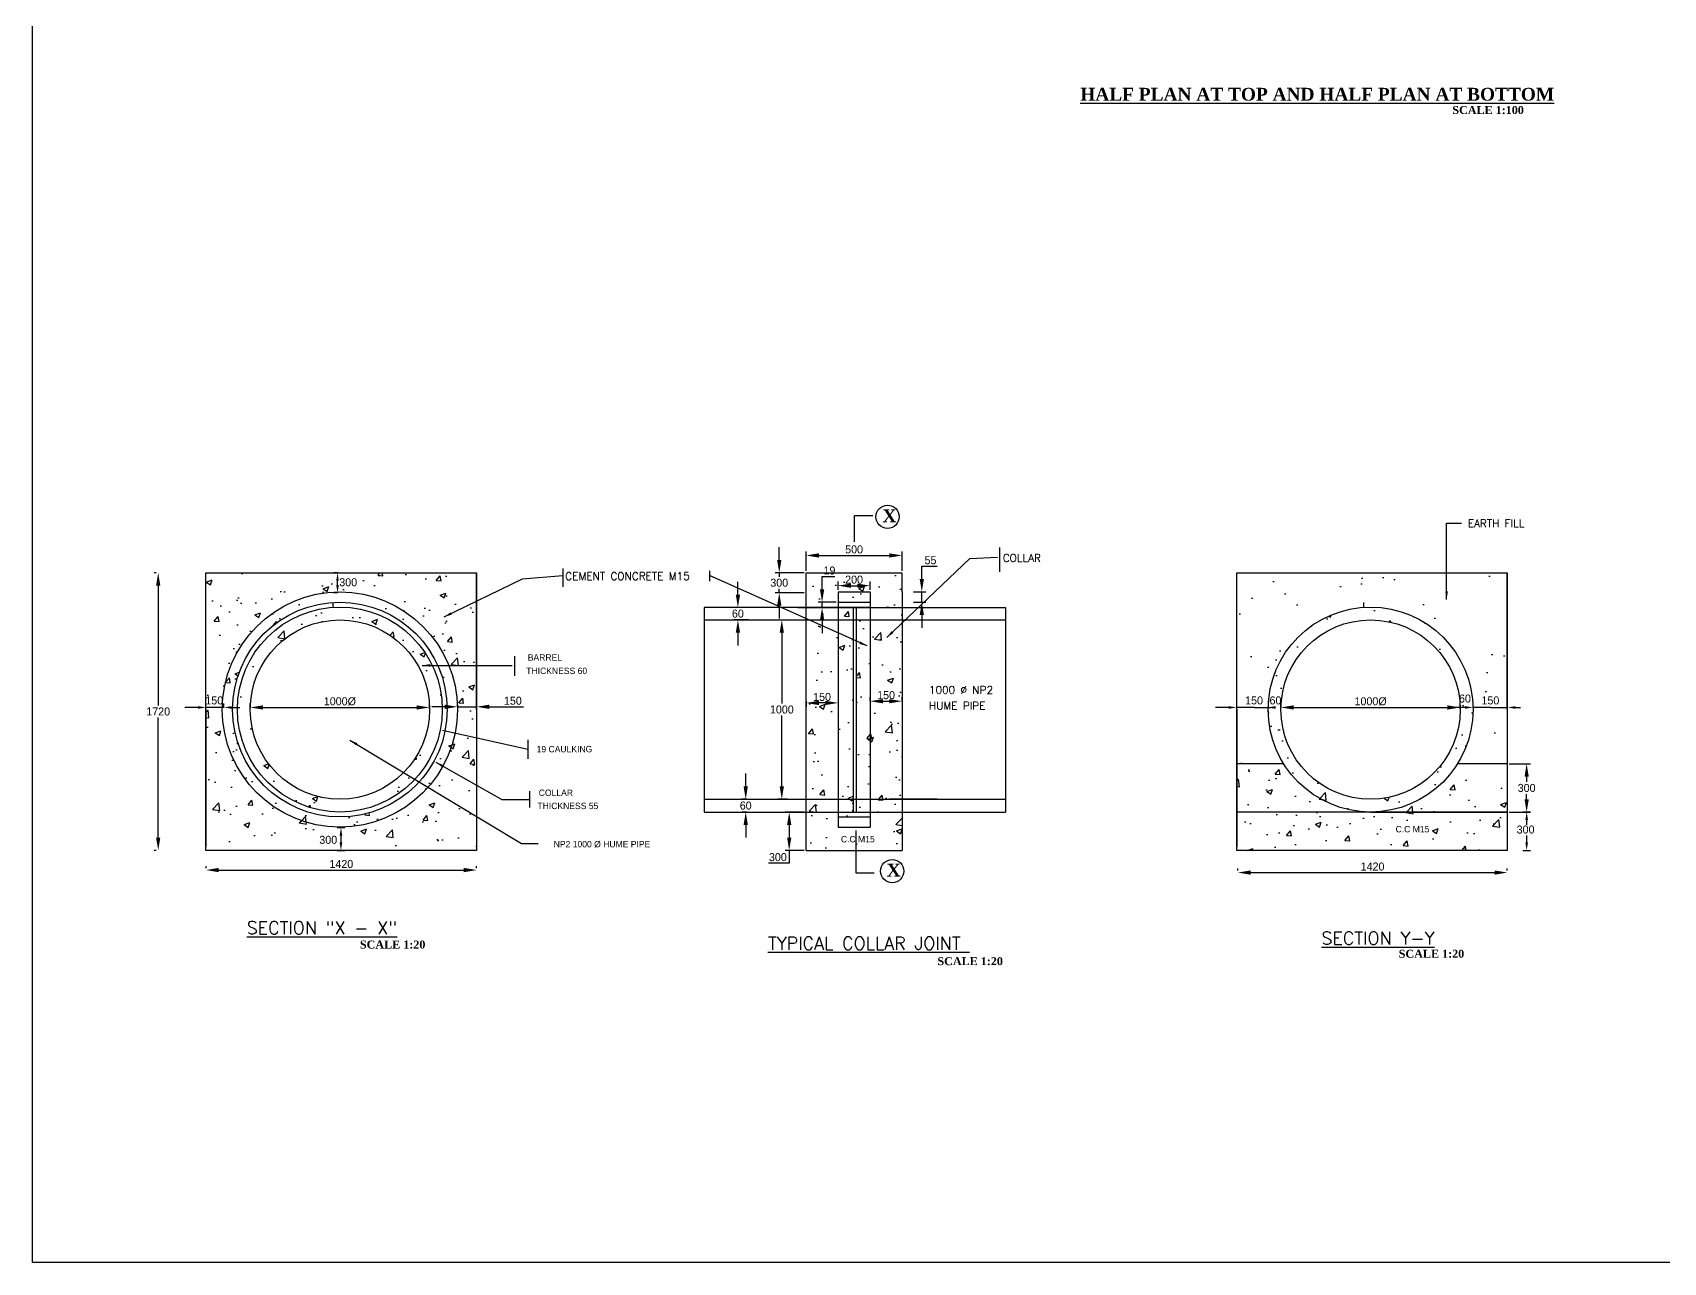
# Model space of a CAD drawing. Header units: millimetres. Extents: x 994 to 2009, y -471 to 298.
# Drawn here: x 994 to 1503, y -471 to -87 of the extents above; entities that cross this region are included whole.
import ezdxf

# ---------------------------------------------------------------- set-up
doc = ezdxf.new("R2010")
doc.units = ezdxf.units.MM
doc.styles.add('ROMANS', font='romans')
doc.styles.add('ROMANT', font='romant', dxfattribs={"height": 3})
doc.dimstyles.new('ISO-25', dxfattribs={"dimtxt": 2.5, "dimasz": 4, "dimexe": 1.25, "dimexo": 0.625, "dimtad": 1, "dimtih": 1, "dimtoh": 1, "dimtxsty": 'Standard', "dimcen": 2.5, "dimadec": 0, "dimazin": 0, "dimtfac": 1, "dimtmove": 0, "dimatfit": 3, "dimfxl": 1, "dimarcsym": 0})
doc.dimstyles.get("Standard").update_dxf_attribs({"dimtxt": 2.5, "dimasz": 2.5, "dimexe": 0.18, "dimexo": 0.0625, "dimgap": 0.09, "dimtad": 1, "dimtih": 1, "dimtoh": 1, "dimdec": 4, "dimzin": 0, "dimdsep": 46, "dimtxsty": 'Standard', "dimcen": 0.09, "dimadec": 0, "dimazin": 0, "dimtfac": 1, "dimtdec": 4, "dimtofl": 0, "dimtmove": 0, "dimatfit": 3, "dimfxl": 1, "dimtolj": 1, "dimtzin": 0, "dimarcsym": 0})
pattern_1 = [(50, (1405.913, 36.897), (18.21847, -1.5939), [1.905, -20.955]), (355, (1405.913, 36.897), (-3.5243, 19.10566), [1.524, -16.764]), (100.451, (1407.431, 36.765), (14.69425, 17.51167), [1.619, -17.809]), (46.184, (1405.913, 41.977), (27.1079, -4.2042), [2.8575, -31.4325]), (96.6356, (1408.172, 41.627), (23.7404, 24.7426), [2.4285, -26.7135]), (351.184, (1405.913, 41.977), (23.7405, 24.7425), [2.286, -25.146]), (21, (1408.453, 40.707), (15.1615, -10.22655), [1.905, -20.955]), (326, (1408.453, 40.707), (6.1802, 18.4188), [1.524, -16.764]), (71.4514, (1409.716, 39.855), (21.34165, 8.1923), [1.619, -17.809]), (37.5, (1405.913, 36.8975), (0.30886, 8.4555), [0, -16.5608, 0, -17.018, 0, -16.8275]), (7.5, (1405.913, 36.897), (6.68197, 10.01806), [0, -9.7028, 0, -16.1798, 0, -6.4135]), (327.5, (1400.2485, 36.8975), (13.55906, -0.57287), [0, -6.35, 0, -19.812, 0, -26.289]), (317.5, (1397.708, 36.897), (14.81292, 2.54265), [0, -8.255, 0, -13.1572, 0, -18.669])]
pattern_2 = [(37.5, (1405.913, 36.897), (-0.8, 24.4707), [0, -19.304, 0, -21.59, 0, -20.6375]), (7.5, (1405.913, 36.897), (22.4762, 35.8413), [0, -10.414, 0, -17.399, 0, -6.6675]), (327.5, (1390.292, 36.897), (39.5496, 0.0719), [0, -6.35, 0, -22.86, 0, -29.845]), (317.5, (1390.29, 36.897), (38.1778, 11.1465), [0, -3.175, 0, -14.986, 0, -17.145])]

# ---------------------------------------------------------------- blocks, each defined once
blk = doc.blocks.new('*D12')
at = {"color": 0, "lineweight": -2, "transparency": 16777216}
for p, q in [((1370.1, -348.21), (1370.1, -347.58)), ((1374.1, -348.83), (1450.3, -348.83)), ((1454.3, -348.21), (1454.3, -347.58))]:
    blk.add_line(p, q, dxfattribs=at)
at = {"color": 0, "transparency": 16777216}
for points in [[(1374.1, -348.17), (1374.1, -349.5), (1370.1, -348.83)], [(1450.3, -348.17), (1450.3, -349.5), (1454.3, -348.83)]]:
    blk.add_solid(points, dxfattribs=at)
at = {"layer": 'Defpoints', "color": 0, "transparency": 16777216}
for p in [(1370.1, -348.83), (1454.3, -348.83), (1454.3, -348.83)]:
    blk.add_point(p, dxfattribs=at)
at = {"color": 0, "lineweight": -3, "transparency": 16777216, "insert": (1412.2, -346.96), "char_height": 2.5, "attachment_point": 5}
blk.add_mtext('1420', dxfattribs=at)
blk = doc.blocks.new('*D13')
at = {"color": 0, "lineweight": -2, "transparency": 16777216}
for p, q in [((1032.22, -255.21), (1031.6, -255.21)), ((1032.85, -259.21), (1032.85, -296.68)), ((1032.85, -337.9), (1032.85, -300.43)), ((1032.22, -341.9), (1031.6, -341.9))]:
    blk.add_line(p, q, dxfattribs=at)
at = {"color": 0, "transparency": 16777216}
for points in [[(1032.18, -259.21), (1033.51, -259.21), (1032.85, -255.21)], [(1032.18, -337.9), (1033.51, -337.9), (1032.85, -341.9)]]:
    blk.add_solid(points, dxfattribs=at)
at = {"layer": 'Defpoints', "color": 0, "transparency": 16777216}
for p in [(1032.85, -255.21), (1032.85, -341.9), (1032.85, -341.9)]:
    blk.add_point(p, dxfattribs=at)
at = {"color": 0, "lineweight": -3, "transparency": 16777216, "insert": (1032.85, -298.55), "char_height": 2.5, "attachment_point": 5}
blk.add_mtext('1720', dxfattribs=at)
blk = doc.blocks.new('*D14')
at = {"color": 0, "lineweight": -2, "transparency": 16777216}
for p, q in [((1228.13, -269.93), (1228.91, -269.93)), ((1227.66, -273.93), (1227.66, -296.05)), ((1227.66, -321.93), (1227.66, -299.8)), ((1229.34, -325.93), (1226.41, -325.93))]:
    blk.add_line(p, q, dxfattribs=at)
at = {"color": 0, "transparency": 16777216}
for points in [[(1226.99, -273.93), (1228.32, -273.93), (1227.66, -269.93)], [(1226.99, -321.93), (1228.32, -321.93), (1227.66, -325.93)]]:
    blk.add_solid(points, dxfattribs=at)
at = {"layer": 'Defpoints', "color": 0, "transparency": 16777216}
for p in [(1227.5, -269.93), (1227.66, -269.93), (1229.96, -325.93)]:
    blk.add_point(p, dxfattribs=at)
at = {"color": 0, "lineweight": -3, "transparency": 16777216, "insert": (1227.66, -297.93), "char_height": 2.5, "attachment_point": 5}
blk.add_mtext('1000', dxfattribs=at)
blk = doc.blocks.new('*D15')
at = {"color": 0, "lineweight": -2, "transparency": 16777216}
for p, q in [((1122.32, -297.07), (1118.32, -297.07)), ((1126.32, -296.79), (1126.32, -295.82)), ((1126.32, -297.07), (1132.32, -297.07)), ((1132.32, -296.79), (1132.32, -295.82)), ((1136.32, -297.07), (1146.99, -297.07))]:
    blk.add_line(p, q, dxfattribs=at)
at = {"color": 0, "transparency": 16777216}
for points in [[(1122.32, -296.4), (1122.32, -297.74), (1126.32, -297.07)], [(1136.32, -296.4), (1136.32, -297.74), (1132.32, -297.07)]]:
    blk.add_solid(points, dxfattribs=at)
at = {"layer": 'Defpoints', "color": 0, "transparency": 16777216}
for p in [(1126.32, -297.42), (1132.32, -297.07), (1132.32, -297.42)]:
    blk.add_point(p, dxfattribs=at)
at = {"color": 0, "lineweight": -3, "transparency": 16777216, "insert": (1143.65, -295.19), "char_height": 2.5, "attachment_point": 5}
blk.add_mtext('150', dxfattribs=at)
blk = doc.blocks.new('*D16')
at = {"color": 0, "lineweight": -2, "transparency": 16777216}
for p, q in [((1047.78, -347.42), (1047.78, -346.79)), ((1051.78, -348.04), (1128.32, -348.04)), ((1132.32, -347.42), (1132.32, -346.79))]:
    blk.add_line(p, q, dxfattribs=at)
at = {"color": 0, "transparency": 16777216}
for points in [[(1051.78, -347.38), (1051.78, -348.71), (1047.78, -348.04)], [(1128.32, -347.38), (1128.32, -348.71), (1132.32, -348.04)]]:
    blk.add_solid(points, dxfattribs=at)
at = {"layer": 'Defpoints', "color": 0, "transparency": 16777216}
for p in [(1047.78, -348.04), (1132.32, -348.04), (1132.32, -348.04)]:
    blk.add_point(p, dxfattribs=at)
at = {"color": 0, "lineweight": -3, "transparency": 16777216, "insert": (1090.05, -346.17), "char_height": 2.5, "attachment_point": 5}
blk.add_mtext('1420', dxfattribs=at)
blk = doc.blocks.new('*D17')
at = {"color": 0, "lineweight": -2, "transparency": 16777216}
for p, q in [((1061.61, -297.9), (1061.61, -296.03)), ((1065.61, -297.28), (1113.6, -297.28)), ((1117.6, -297.72), (1117.6, -296.03))]:
    blk.add_line(p, q, dxfattribs=at)
at = {"color": 0, "transparency": 16777216}
for points in [[(1065.61, -296.61), (1065.61, -297.94), (1061.61, -297.28)], [(1113.6, -296.61), (1113.6, -297.94), (1117.6, -297.28)]]:
    blk.add_solid(points, dxfattribs=at)
at = {"layer": 'Defpoints', "color": 0, "transparency": 16777216}
for p in [(1061.61, -298.52), (1117.6, -297.28), (1117.6, -298.35)]:
    blk.add_point(p, dxfattribs=at)
at = {"color": 0, "lineweight": -3, "transparency": 16777216, "insert": (1089.6, -295.4), "char_height": 2.5, "attachment_point": 5}
blk.add_mtext('1000%%c', dxfattribs=at)
blk = doc.blocks.new('*D18')
at = {"color": 0, "lineweight": -2, "transparency": 16777216}
for p, q in [((1216.38, -321.93), (1216.38, -317.93)), ((1216.74, -325.93), (1215.13, -325.93)), ((1216.38, -325.93), (1216.38, -326.05)), ((1216.74, -329.93), (1215.13, -329.93)), ((1216.38, -329.93), (1216.38, -329.8)), ((1216.38, -333.93), (1216.38, -337.93))]:
    blk.add_line(p, q, dxfattribs=at)
at = {"color": 0, "transparency": 16777216}
for points in [[(1215.72, -321.93), (1217.05, -321.93), (1216.38, -325.93)], [(1215.72, -333.93), (1217.05, -333.93), (1216.38, -329.93)]]:
    blk.add_solid(points, dxfattribs=at)
at = {"layer": 'Defpoints', "color": 0, "transparency": 16777216}
for p in [(1217.36, -325.93), (1216.38, -329.93), (1217.36, -329.93)]:
    blk.add_point(p, dxfattribs=at)
at = {"color": 0, "lineweight": -3, "transparency": 16777216, "insert": (1216.38, -327.93), "char_height": 2.5, "attachment_point": 5}
blk.add_mtext('60', dxfattribs=at)
blk = doc.blocks.new('*D19')
at = {"color": 0, "lineweight": -2, "transparency": 16777216}
for p, q in [((1234.6, -329.93), (1228.71, -329.93)), ((1229.96, -333.93), (1229.96, -337.9)), ((1229.96, -345.9), (1223.5, -345.9)), ((1234.6, -341.9), (1228.71, -341.9)), ((1229.96, -341.9), (1229.96, -345.9))]:
    blk.add_line(p, q, dxfattribs=at)
at = {"color": 0, "transparency": 16777216}
for points in [[(1229.3, -333.93), (1230.63, -333.93), (1229.96, -329.93)], [(1229.3, -337.9), (1230.63, -337.9), (1229.96, -341.9)]]:
    blk.add_solid(points, dxfattribs=at)
at = {"layer": 'Defpoints', "color": 0, "transparency": 16777216}
for p in [(1235.23, -329.93), (1229.96, -341.9), (1235.23, -341.9)]:
    blk.add_point(p, dxfattribs=at)
at = {"color": 0, "lineweight": -3, "transparency": 16777216, "insert": (1226.42, -344.02), "char_height": 2.5, "attachment_point": 5}
blk.add_mtext('300', dxfattribs=at)
blk = doc.blocks.new('*D20')
at = {"color": 0, "lineweight": -2, "transparency": 16777216}
for p, q in [((1235.23, -295.41), (1235.23, -297.11)), ((1245.23, -295.41), (1245.23, -297.11)), ((1241.23, -295.86), (1239.23, -295.86))]:
    blk.add_line(p, q, dxfattribs=at)
at = {"color": 0, "transparency": 16777216}
for points in [[(1239.23, -295.2), (1239.23, -296.53), (1235.23, -295.86)], [(1241.23, -295.2), (1241.23, -296.53), (1245.23, -295.86)]]:
    blk.add_solid(points, dxfattribs=at)
at = {"layer": 'Defpoints', "color": 0, "transparency": 16777216}
for p in [(1235.23, -294.79), (1245.23, -294.79), (1235.23, -295.86)]:
    blk.add_point(p, dxfattribs=at)
at = {"color": 0, "lineweight": -3, "transparency": 16777216, "insert": (1240.23, -293.99), "char_height": 2.5, "attachment_point": 5}
blk.add_mtext('150', dxfattribs=at)
blk = doc.blocks.new('*D21')
at = {"color": 0, "lineweight": -2, "transparency": 16777216}
for p, q in [((1255.23, -295.24), (1255.23, -294.08)), ((1259.23, -295.33), (1261.23, -295.33)), ((1265.23, -295.24), (1265.23, -294.08))]:
    blk.add_line(p, q, dxfattribs=at)
at = {"color": 0, "transparency": 16777216}
for points in [[(1259.23, -294.66), (1259.23, -295.99), (1255.23, -295.33)], [(1261.23, -294.66), (1261.23, -295.99), (1265.23, -295.33)]]:
    blk.add_solid(points, dxfattribs=at)
at = {"layer": 'Defpoints', "color": 0, "transparency": 16777216}
for p in [(1265.23, -295.33), (1255.23, -295.86), (1265.23, -295.86)]:
    blk.add_point(p, dxfattribs=at)
at = {"color": 0, "lineweight": -3, "transparency": 16777216, "insert": (1260.23, -293.45), "char_height": 2.5, "attachment_point": 5}
blk.add_mtext('150', dxfattribs=at)
blk = doc.blocks.new('*D22')
at = {"color": 0, "lineweight": -2, "transparency": 16777216}
for p, q in [((1383.59, -297.9), (1383.59, -296.03)), ((1387.59, -297.28), (1435.58, -297.28)), ((1439.58, -297.72), (1439.58, -296.03))]:
    blk.add_line(p, q, dxfattribs=at)
at = {"color": 0, "transparency": 16777216}
for points in [[(1387.59, -296.61), (1387.59, -297.94), (1383.59, -297.28)], [(1435.58, -296.61), (1435.58, -297.94), (1439.58, -297.28)]]:
    blk.add_solid(points, dxfattribs=at)
at = {"layer": 'Defpoints', "color": 0, "transparency": 16777216}
for p in [(1383.59, -298.52), (1439.58, -297.28), (1439.58, -298.35)]:
    blk.add_point(p, dxfattribs=at)
at = {"color": 0, "lineweight": -3, "transparency": 16777216, "insert": (1411.58, -295.4), "char_height": 2.5, "attachment_point": 5}
blk.add_mtext('1000%%c', dxfattribs=at)
blk = doc.blocks.new('*D23')
at = {"color": 0, "lineweight": -2, "transparency": 16777216}
for p, q in [((1213.94, -262.04), (1213.94, -258.04)), ((1217.22, -266.04), (1212.69, -266.04)), ((1217.22, -269.93), (1212.69, -269.93)), ((1213.94, -266.04), (1213.94, -266.11)), ((1213.94, -269.93), (1213.94, -269.86)), ((1213.94, -273.93), (1213.94, -277.93))]:
    blk.add_line(p, q, dxfattribs=at)
at = {"color": 0, "transparency": 16777216}
for points in [[(1213.27, -262.04), (1214.61, -262.04), (1213.94, -266.04)], [(1213.27, -273.93), (1214.61, -273.93), (1213.94, -269.93)]]:
    blk.add_solid(points, dxfattribs=at)
at = {"layer": 'Defpoints', "color": 0, "transparency": 16777216}
for p in [(1213.94, -266.04), (1217.85, -266.04), (1217.85, -269.93)]:
    blk.add_point(p, dxfattribs=at)
at = {"color": 0, "lineweight": -3, "transparency": 16777216, "insert": (1213.94, -267.99), "char_height": 2.5, "attachment_point": 5}
blk.add_mtext('60', dxfattribs=at)
blk = doc.blocks.new('*D24')
at = {"color": 0, "lineweight": -2, "transparency": 16777216}
for p, q in [((1235.23, -254.58), (1235.23, -248.57)), ((1265.23, -254.58), (1265.23, -248.57)), ((1239.23, -249.82), (1261.23, -249.82))]:
    blk.add_line(p, q, dxfattribs=at)
at = {"color": 0, "transparency": 16777216}
for points in [[(1239.23, -249.15), (1239.23, -250.49), (1235.23, -249.82)], [(1261.23, -249.15), (1261.23, -250.49), (1265.23, -249.82)]]:
    blk.add_solid(points, dxfattribs=at)
at = {"layer": 'Defpoints', "color": 0, "transparency": 16777216}
for p in [(1265.23, -249.82), (1235.23, -255.21), (1265.23, -255.21)]:
    blk.add_point(p, dxfattribs=at)
at = {"color": 0, "lineweight": -3, "transparency": 16777216, "insert": (1250.23, -247.94), "char_height": 2.5, "attachment_point": 5}
blk.add_mtext('500', dxfattribs=at)
blk = doc.blocks.new('*D25')
at = {"color": 0, "lineweight": -2, "transparency": 16777216}
for p, q in [((1245.23, -260.58), (1245.23, -258)), ((1249.23, -259.25), (1251.23, -259.25)), ((1255.23, -260.58), (1255.23, -258))]:
    blk.add_line(p, q, dxfattribs=at)
at = {"color": 0, "transparency": 16777216}
for points in [[(1249.23, -258.59), (1249.23, -259.92), (1245.23, -259.25)], [(1251.23, -258.59), (1251.23, -259.92), (1255.23, -259.25)]]:
    blk.add_solid(points, dxfattribs=at)
at = {"layer": 'Defpoints', "color": 0, "transparency": 16777216}
for p in [(1255.23, -259.25), (1245.23, -261.21), (1255.23, -261.21)]:
    blk.add_point(p, dxfattribs=at)
at = {"color": 0, "lineweight": -3, "transparency": 16777216, "insert": (1250.23, -257.38), "char_height": 2.5, "attachment_point": 5}
blk.add_mtext('200', dxfattribs=at)
blk = doc.blocks.new('*D26')
at = {"color": 0, "lineweight": -2, "transparency": 16777216}
for p, q in [((1240.24, -260.41), (1240.24, -256.41)), ((1240.24, -256.41), (1244.2, -256.41)), ((1244.6, -264.41), (1238.99, -264.41)), ((1240.24, -266.04), (1240.24, -264.41)), ((1244.6, -266.04), (1238.99, -266.04)), ((1240.24, -270.04), (1240.24, -274.04))]:
    blk.add_line(p, q, dxfattribs=at)
at = {"color": 0, "transparency": 16777216}
for points in [[(1239.58, -260.41), (1240.91, -260.41), (1240.24, -264.41)], [(1239.58, -270.04), (1240.91, -270.04), (1240.24, -266.04)]]:
    blk.add_solid(points, dxfattribs=at)
at = {"layer": 'Defpoints', "color": 0, "transparency": 16777216}
for p in [(1240.24, -264.41), (1245.23, -264.41), (1245.23, -266.04)]:
    blk.add_point(p, dxfattribs=at)
at = {"color": 0, "lineweight": -3, "transparency": 16777216, "insert": (1242.54, -254.53), "char_height": 2.5, "attachment_point": 5}
blk.add_mtext('19', dxfattribs=at)
blk = doc.blocks.new('*D27')
at = {"color": 0, "lineweight": -2, "transparency": 16777216}
for p, q in [((1226.86, -251.21), (1226.86, -247.21)), ((1234.6, -255.21), (1225.61, -255.21)), ((1226.86, -255.21), (1226.86, -256.46)), ((1234.6, -261.47), (1225.61, -261.47)), ((1226.86, -261.47), (1226.86, -260.21)), ((1226.86, -265.47), (1226.86, -269.47))]:
    blk.add_line(p, q, dxfattribs=at)
at = {"color": 0, "transparency": 16777216}
for points in [[(1226.19, -251.21), (1227.52, -251.21), (1226.86, -255.21)], [(1226.19, -265.47), (1227.52, -265.47), (1226.86, -261.47)]]:
    blk.add_solid(points, dxfattribs=at)
at = {"layer": 'Defpoints', "color": 0, "transparency": 16777216}
for p in [(1226.86, -255.21), (1235.23, -255.21), (1235.23, -261.47)]:
    blk.add_point(p, dxfattribs=at)
at = {"color": 0, "lineweight": -3, "transparency": 16777216, "insert": (1226.86, -258.34), "char_height": 2.5, "attachment_point": 5}
blk.add_mtext('300', dxfattribs=at)
blk = doc.blocks.new('*D28')
at = {"color": 0, "lineweight": -2, "transparency": 16777216}
for p, q in [((1271.39, -257.21), (1271.39, -253.21)), ((1271.39, -253.21), (1276.18, -253.21)), ((1268.82, -261.21), (1272.64, -261.21)), ((1268.82, -264.41), (1272.64, -264.41)), ((1271.39, -264.41), (1271.39, -261.21)), ((1271.39, -268.41), (1271.39, -272.41))]:
    blk.add_line(p, q, dxfattribs=at)
at = {"color": 0, "transparency": 16777216}
for points in [[(1270.72, -257.21), (1272.05, -257.21), (1271.39, -261.21)], [(1270.72, -268.41), (1272.05, -268.41), (1271.39, -264.41)]]:
    blk.add_solid(points, dxfattribs=at)
at = {"layer": 'Defpoints', "color": 0, "transparency": 16777216}
for p in [(1268.19, -261.21), (1268.19, -264.41), (1271.39, -261.21)]:
    blk.add_point(p, dxfattribs=at)
at = {"color": 0, "lineweight": -3, "transparency": 16777216, "insert": (1274.1, -251.33), "char_height": 2.5, "attachment_point": 5}
blk.add_mtext('55', dxfattribs=at)
blk = doc.blocks.new('*D29')
at = {"color": 0, "lineweight": -2, "transparency": 16777216}
for p, q in [((1454.92, -314.91), (1461.58, -314.91)), ((1460.33, -318.91), (1460.33, -320.55)), ((1460.33, -325.93), (1460.33, -324.3)), ((1454.92, -329.93), (1461.58, -329.93))]:
    blk.add_line(p, q, dxfattribs=at)
at = {"color": 0, "transparency": 16777216}
for points in [[(1459.67, -318.91), (1461, -318.91), (1460.33, -314.91)], [(1459.67, -325.93), (1461, -325.93), (1460.33, -329.93)]]:
    blk.add_solid(points, dxfattribs=at)
at = {"layer": 'Defpoints', "color": 0, "transparency": 16777216}
for p in [(1454.3, -314.91), (1454.3, -329.93), (1460.33, -329.93)]:
    blk.add_point(p, dxfattribs=at)
at = {"color": 0, "transparency": 16777216, "insert": (1460.33, -322.42), "char_height": 2.5, "attachment_point": 5}
blk.add_mtext('300', dxfattribs=at)

msp = doc.modelspace()

# ---------------------------------------------------------------- hatches: boundary and pattern name
at = {"lineweight": -3}
h = msp.add_hatch(dxfattribs=at)
h.set_pattern_fill('AR-CONC', color=0, scale=0.1, style=0)
h.set_pattern_definition(pattern_1)
h.paths.add_polyline_path([(1089.6, -261.209), (1089.6, -255.209), (1047.775, -255.209), (1047.775, -297.929), (1052.88, -297.929, -0.4142136)])
h.paths.add_polyline_path([(1132.32, -255.209), (1089.6, -255.209), (1089.6, -261.209, -0.4142136), (1126.32, -297.929), (1132.32, -297.929)])
h = msp.add_hatch(dxfattribs=at)
h.set_pattern_fill('AR-CONC', color=0, scale=0.1, style=0)
h.set_pattern_definition(pattern_1)
h.paths.add_polyline_path([(1245.228, -269.93), (1235.228, -269.93), (1235.228, -325.929), (1245.228, -325.929)])
h.paths.add_polyline_path([(1249.955, -269.93), (1245.228, -269.93), (1245.228, -325.929), (1249.955, -325.929)])
h.paths.add_polyline_path([(1255.228, -269.93), (1250.955, -269.93), (1250.955, -325.929), (1255.228, -325.929)])
h.paths.add_polyline_path([(1265.228, -269.93), (1255.228, -269.93), (1255.228, -325.929), (1265.228, -325.929)])
h.paths.add_polyline_path([(1265.228, -329.929), (1255.228, -329.929), (1255.228, -334.649), (1245.228, -334.649), (1245.228, -329.929), (1235.228, -329.929), (1235.228, -341.899), (1265.228, -341.899)])
h.paths.add_polyline_path([(1255.228, -331.449), (1245.228, -331.449), (1245.228, -334.649), (1255.228, -334.649)], flags=16)
h.paths.add_polyline_path([(1265.228, -255.209), (1235.228, -255.209), (1235.228, -266.043), (1245.228, -266.043), (1245.228, -261.209), (1255.228, -261.209), (1265.228, -261.209)])
h.paths.add_polyline_path([(1255.228, -261.209), (1245.228, -261.209), (1245.228, -264.409), (1255.228, -264.409)], flags=16)
h.paths.add_polyline_path([(1265.228, -261.209), (1255.228, -261.209), (1255.228, -264.409), (1265.228, -264.409)], flags=16)
h.paths.add_polyline_path([(1265.228, -264.409), (1255.228, -264.409), (1255.228, -266.043), (1265.228, -266.043)], flags=17)
h.paths.add_polyline_path([(1265.228, -266.043), (1255.228, -266.043), (1255.228, -269.93), (1265.228, -269.93)])
h.paths.add_polyline_path([(1249.955, -266.043), (1245.228, -266.043), (1245.228, -269.93), (1249.955, -269.93)])
h.paths.add_polyline_path([(1245.228, -266.043), (1235.228, -266.043), (1235.228, -269.93), (1245.228, -269.93)])
h.paths.add_polyline_path([(1255.228, -266.043), (1250.955, -266.043), (1250.955, -269.93), (1255.228, -269.93)])
h.paths.add_polyline_path([(1236.895, -292.115), (1243.561, -292.115), (1243.561, -295.865), (1236.895, -295.865)], flags=24)
h.paths.add_polyline_path([(1256.895, -291.577), (1263.561, -291.577), (1263.561, -295.327), (1256.895, -295.327)], flags=24)
h.paths.add_polyline_path([(1245.633, -339.905), (1257.967, -339.905), (1257.967, -336.905), (1245.633, -336.905)], flags=24)
h.paths.add_polyline_path([(1240.245, -255.659), (1244.828, -255.659), (1244.828, -259.409), (1240.245, -259.409)], flags=24)
h.paths.add_polyline_path([(1246.895, -255.504), (1253.561, -255.504), (1253.561, -259.254), (1246.895, -259.254)], flags=24)
h = msp.add_hatch(dxfattribs=at)
h.set_pattern_fill('AR-SAND', color=0, scale=0.5, style=0)
h.set_pattern_definition(pattern_2)
h.paths.add_polyline_path([(1443.573, -297.277), (1449.147, -297.277), (1451.647, -297.277), (1454.3, -297.277), (1454.3, -255.209), (1411.58, -255.209), (1369.755, -255.209), (1369.755, -297.277), (1375.318, -297.277), (1377.818, -297.277), (1379.586, -297.277, -0.979806)])
h.paths.add_polyline_path([(1445.678, -293.218), (1452.345, -293.218), (1452.345, -296.968), (1445.678, -296.968)], flags=24)
h.paths.add_polyline_path([(1371.849, -293.218), (1378.516, -293.218), (1378.516, -296.968), (1371.849, -296.968)], flags=24)
h = msp.add_hatch(dxfattribs=at)
h.set_pattern_fill('AR-CONC', color=0, scale=0.1, style=0)
h.set_pattern_definition(pattern_1)
h.paths.add_polyline_path([(1089.6, -269.929), (1089.6, -265.929, 0.4142136), (1057.6, -297.929), (1061.6, -297.929, -0.4142136)], flags=17)
h.paths.add_polyline_path([(1089.6, -264.409), (1089.6, -261.209, 0.4142136), (1052.88, -297.929), (1056.08, -297.929, -0.4142136)])
h.paths.add_polyline_path([(1089.6, -261.209), (1089.6, -264.409, -0.4142136), (1123.12, -297.929), (1126.32, -297.929, 0.4142136)])
h.paths.add_polyline_path([(1089.6, -265.929), (1089.6, -269.929, -0.4142136), (1117.6, -297.929), (1121.6, -297.929, 0.4142136)], flags=17)
h.paths.add_polyline_path([(1121.6, -297.929), (1117.6, -297.929, -0.4142136), (1089.6, -325.929), (1089.6, -329.929, 0.4142136)], flags=17)
h.paths.add_polyline_path([(1126.32, -297.929), (1123.12, -297.929, -0.4142136), (1089.6, -331.449), (1089.6, -334.649, 0.4142136)])
h.paths.add_polyline_path([(1061.6, -297.929), (1057.6, -297.929, 0.4142136), (1089.6, -329.929), (1089.6, -325.929, -0.4142136)], flags=17)
h.paths.add_polyline_path([(1056.08, -297.929), (1052.88, -297.929, 0.4142136), (1089.6, -334.649), (1089.6, -331.449, -0.4142136)])
h = msp.add_hatch(dxfattribs=at)
h.set_pattern_fill('AR-CONC', color=0, scale=0.1, style=0)
h.set_pattern_definition(pattern_1)
h.paths.add_polyline_path([(1443.58, -297.929, 1), (1379.58, -297.929, 0.4044678), (1410.511, -329.912), (1412.648, -329.912, 0.4044678)])
h.paths.add_polyline_path([(1383.58, -297.929, -1), (1439.58, -297.929, -1)], flags=16)
h.paths.add_polyline_path([(1406.789, -293.527), (1416.373, -293.527), (1416.373, -297.277), (1406.789, -297.277)], flags=8)
h = msp.add_hatch(dxfattribs=at)
h.set_pattern_fill('AR-CONC', color=0, scale=0.1, style=0)
h.set_pattern_definition(pattern_1)
h.paths.add_polyline_path([(1052.88, -297.929), (1047.775, -297.929), (1047.775, -340.649), (1089.6, -340.649), (1089.6, -334.649, -0.4142136)])
h.paths.add_polyline_path([(1132.32, -297.929), (1126.32, -297.929, -0.4142136), (1089.6, -334.649), (1089.6, -340.649), (1132.32, -340.649)])
h = msp.add_hatch(dxfattribs=at)
h.set_pattern_fill('AR-SAND', color=0, scale=0.5, style=0)
h.set_pattern_definition(pattern_2)
h.paths.add_polyline_path([(1379.58, -297.929, -0.0050999), (1379.586, -297.277), (1377.818, -297.277), (1375.318, -297.277), (1369.755, -297.277), (1369.755, -297.304), (1369.755, -319.929), (1388.342, -319.929, -0.1918119)])
h.paths.add_polyline_path([(1454.3, -297.929), (1454.3, -297.277), (1451.647, -297.277), (1449.147, -297.277), (1443.573, -297.277, -0.0050999), (1443.58, -297.929, -0.1918119), (1434.817, -319.929), (1454.3, -319.929)])
h = msp.add_hatch(dxfattribs=at)
h.set_pattern_fill('AR-CONC', color=0, scale=0.1, style=0)
h.set_pattern_definition(pattern_1)
h.paths.add_polyline_path([(1411.557, -329.929, -0.2581553), (1384.459, -314.915), (1369.755, -314.915), (1369.755, -329.929)])
h = msp.add_hatch(dxfattribs=at)
h.set_pattern_fill('AR-CONC', color=0, scale=0.1, style=0)
h.set_pattern_definition(pattern_1)
h.paths.add_polyline_path([(1454.3, -329.929), (1454.3, -319.929), (1434.817, -319.929, -0.1973455), (1412.648, -329.912), (1413.158, -329.912), (1413.158, -329.929)])
h = msp.add_hatch(dxfattribs=at)
h.set_pattern_fill('AR-CONC', color=0, scale=0.1, style=0)
h.set_pattern_definition(pattern_1)
h.paths.add_polyline_path([(1245.228, -325.929), (1235.228, -325.929), (1235.228, -329.929), (1245.228, -329.929)])
h.paths.add_polyline_path([(1249.955, -325.929), (1245.228, -325.929), (1245.228, -329.929), (1249.955, -329.929)])
h.paths.add_polyline_path([(1255.228, -325.929), (1250.955, -325.929), (1250.955, -329.929), (1255.228, -329.929)])
h.paths.add_polyline_path([(1265.228, -325.929), (1261.228, -325.929), (1255.228, -325.929), (1255.228, -329.929), (1265.228, -329.929)])
h.paths.add_polyline_path([(1255.228, -329.929), (1245.228, -329.929), (1245.228, -331.449), (1255.228, -331.449)])
h = msp.add_hatch(dxfattribs=at)
h.set_pattern_fill('AR-CONC', color=0, scale=0.1, style=0)
h.set_pattern_definition(pattern_1)
h.paths.add_polyline_path([(1454.3, -341.899), (1454.3, -329.929), (1411.602, -329.929, -0.0003556), (1411.557, -329.929), (1369.755, -329.929), (1369.755, -340.649), (1369.755, -341.899)])
h.paths.add_polyline_path([(1407.618, -333.536), (1415.535, -333.536), (1415.535, -337.286), (1407.618, -337.286)], flags=24)

# ---------------------------------------------------------------- linework, layer by layer
at = {"color": 0}
for p, q in [((993.616, -470.54), (993.616, 297.623)), ((1250.345, -237.391), (1256.125, -237.391)), ((1250.345, -241.529), (1250.345, -237.391)), ((1250.345, -245.529), (1250.345, -241.529)), ((1250.785, -335.684), (1250.785, -348.935)), ((1250.785, -348.935), (1256.518, -348.935)), ((2008.848, -470.54), (993.616, -470.54))]:
    msp.add_line(p, q, dxfattribs=at)
at = {"color": 0, "linetype": 'ByBlock', "lineweight": -2}
for p, q in [((1295.61, -247.347), (1295.61, -254.975)), ((1159.236, -253.925), (1159.236, -259.625)), ((1205.103, -254.581), (1205.103, -257.866)), ((1148.343, -307.399), (1148.343, -313.278)), ((1148.791, -323.445), (1148.791, -328.559))]:
    msp.add_line(p, q, dxfattribs=at)
at = {"color": 0, "lineweight": -3}
for p, q in [((1047.775, -341.899), (1047.775, -255.209)), ((1047.775, -255.209), (1089.6, -255.209)), ((1088.975, -255.209), (1087.615, -255.209)), ((1088.865, -259.006), (1088.865, -257.709)), ((1089.6, -255.209), (1132.32, -255.209)), ((1132.32, -297.929), (1132.32, -255.209)), ((1132.32, -255.209), (1132.32, -297.929)), ((1235.228, -341.899), (1235.228, -255.209)), ((1235.228, -255.209), (1265.228, -255.209)), ((1265.228, -261.209), (1265.228, -255.209)), ((1369.755, -341.899), (1369.755, -255.209)), ((1369.755, -255.209), (1411.58, -255.209)), ((1411.58, -255.209), (1454.3, -255.209)), ((1454.3, -255.209), (1454.3, -297.929)), ((1454.3, -297.929), (1454.3, -255.209)), ((1087.537, -266.148), (1087.511, -264.475)), ((1088.958, -261.506), (1087.615, -261.506)), ((1245.228, -261.209), (1245.228, -334.649)), ((1245.228, -261.209), (1255.228, -261.209)), ((1245.228, -261.209), (1255.228, -261.209)), ((1245.228, -264.409), (1255.228, -264.409)), ((1255.228, -261.209), (1255.228, -334.649)), ((1265.228, -261.209), (1265.228, -341.899)), ((1409.517, -266.148), (1409.491, -264.475)), ((1203.426, -266.043), (1203.426, -329.929)), ((1255.065, -266.043), (1203.426, -266.043)), ((1203.426, -269.93), (1297.713, -269.93)), ((1232.669, -266.043), (1297.514, -266.043)), ((1249.955, -266.043), (1249.955, -329.929)), ((1250.955, -325.929), (1250.955, -266.043)), ((1261.228, -266.043), (1260.228, -266.043)), ((1297.514, -266.043), (1297.514, -329.929)), ((1045.275, -297.277), (1041.185, -297.277)), ((1047.775, -297.304), (1047.775, -296.027)), ((1053.338, -297.277), (1047.775, -297.277)), ((1047.775, -297.929), (1047.775, -340.649)), ((1053.338, -297.304), (1053.338, -296.027)), ((1055.838, -297.277), (1058.338, -297.277)), ((1132.32, -297.929), (1132.32, -341.899)), ((1367.255, -297.277), (1363.165, -297.277)), ((1369.755, -297.304), (1369.755, -296.027)), ((1375.318, -297.277), (1369.755, -297.277)), ((1369.755, -297.929), (1369.755, -340.649)), ((1375.318, -297.277), (1377.818, -297.277)), ((1377.818, -297.277), (1380.318, -297.277)), ((1441.084, -297.277), (1436.994, -297.277)), ((1443.584, -297.304), (1443.584, -296.027)), ((1449.147, -297.277), (1443.584, -297.277)), ((1449.147, -297.277), (1451.647, -297.277)), ((1451.647, -297.277), (1454.147, -297.277)), ((1454.3, -297.929), (1454.3, -341.899)), ((1456.842, -297.277), (1458.406, -297.277)), ((1384.459, -314.915), (1369.755, -314.915)), ((1454.3, -314.915), (1438.7, -314.915)), ((1203.426, -325.929), (1297.514, -325.929)), ((1250.955, -329.929), (1250.955, -325.929)), ((1276.228, -325.929), (1261.228, -325.929)), ((1203.426, -329.929), (1297.514, -329.929)), ((1260.228, -329.929), (1261.228, -329.929)), ((1454.3, -329.929), (1369.755, -329.929)), ((1411.602, -329.929), (1454.3, -329.929)), ((1459.183, -329.912), (1461.585, -329.912)), ((1088.776, -334.801), (1091.178, -334.801)), ((1245.228, -331.449), (1255.228, -331.449)), ((1245.228, -334.649), (1255.228, -334.649)), ((1460.335, -332.412), (1460.335, -333.973)), ((1089.928, -337.301), (1089.928, -339.399)), ((1460.335, -337.301), (1460.335, -339.399)), ((1132.32, -341.899), (1047.775, -341.899)), ((1088.776, -341.899), (1091.178, -341.899)), ((1235.228, -341.899), (1265.228, -341.899)), ((1454.3, -341.899), (1369.755, -341.899)), ((1459.183, -341.899), (1461.585, -341.899))]:
    msp.add_line(p, q, dxfattribs=at)
at = {"color": 0, "linetype": 'ByBlock'}
for p, q in [((1144.106, -281.214), (1144.106, -287.421)), ((1121.617, -304.32), (1148.343, -310.339))]:
    msp.add_line(p, q, dxfattribs=at)
at = {"color": 0}
for centre in [(1260.708, -237.742), (1262.141, -348.37)]:
    msp.add_circle(centre, 3.63, dxfattribs=at)
at = {"color": 0, "lineweight": -3}
for centre, radius in [((1089.6, -297.929), 36.72), ((1089.6, -297.929), 33.52), ((1089.6, -297.929), 32), ((1089.6, -297.929), 28), ((1411.58, -297.929), 32), ((1411.58, -297.929), 28)]:
    msp.add_circle(centre, radius, dxfattribs=at)
for points in [[(1088.449, -257.709), (1089.282, -257.709), (1088.865, -255.209)], [(1088.449, -259.006), (1089.282, -259.006), (1088.865, -261.506)], [(1045.275, -296.86), (1045.275, -297.693), (1047.775, -297.277)], [(1055.838, -296.86), (1055.838, -297.693), (1053.338, -297.277)], [(1367.255, -296.86), (1367.255, -297.693), (1369.755, -297.277)], [(1381.902, -296.86), (1381.902, -297.693), (1379.402, -297.277)], [(1441.084, -296.86), (1441.084, -297.693), (1443.584, -297.277)], [(1456.842, -296.86), (1456.842, -297.693), (1454.342, -297.277)], [(1459.918, -332.412), (1460.751, -332.412), (1460.335, -329.912)], [(1089.511, -337.301), (1090.344, -337.301), (1089.928, -334.801)], [(1089.511, -339.399), (1090.344, -339.399), (1089.928, -341.899)], [(1459.918, -339.399), (1460.751, -339.399), (1460.335, -341.899)]]:
    msp.add_solid(points, dxfattribs=at)

# ---------------------------------------------------------------- texts
at = {"color": 0}
for s, height, style, p in [('EARTH FILL', 2.4, 'ROMANS', (1441.949, -240.979)), ('COLLAR', 2.4, 'ROMANS', (1296.675, -251.815)), ('CEMENT CONCRETE M15', 2.4, 'ROMANS', (1160.028, -257.482)), ('1000 %%C NP2', 2.4, 'ROMANS', (1273.594, -293.01)), ('HUME PIPE', 2.4, 'ROMANS', (1273.594, -297.958)), (' %%USECTION "X - X"', 4, 'ROMANT', (1057.747, -368.07)), ('%%UTYPICAL COLLAR JOINT ', 4, 'ROMANT', (1223.332, -372.917)), ('%%USECTION Y-Y', 4, 'ROMANT', (1396.216, -371.306))]:
    msp.add_text(s, height=height, dxfattribs=dict(at, style=style)).set_placement(p)
at = {"color": 0, "linetype": 'ByBlock'}
for p in [(1419.403, -336.282), (1246.133, -339.405)]:
    msp.add_text('C.C M15', height=2, dxfattribs=at).set_placement(p)
at = {"color": 0, "attachment_point": 1}
for s, insert, char_height, width in [('{\\fTimes New Roman|b1|i0|c0|p18;\\LHALF PLAN AT TOP AND HALF PLAN AT BOTTOM}', (1320.889, -103.807), 4, 334.0716), ('{\\fTimes New Roman|b1|i0|c0|p18;SCALE 1:100}', (1437.127, -109.488), 2.5, 25.1815), ('{\\fTimes New Roman|b1|i0|c0|p18;X}', (1259.101, -235.447), 4, 5.7405), ('{\\fTimes New Roman|b1|i0|c0|p18;X}', (1260.413, -346.075), 4, 5.7405), ('{\\fTimes New Roman|b1|i0|c0|p18;SCALE 1:20}', (1095.858, -370.058), 2.5, 25.1815), ('{\\fTimes New Roman|b1|i0|c0|p18;SCALE 1:20}', (1276.272, -375.241), 2.5, 25.1815), ('{\\fTimes New Roman|b1|i0|c0|p18;SCALE 1:20}', (1420.373, -372.938), 2.5, 25.1815)]:
    msp.add_mtext(s, dxfattribs=dict(at, insert=insert, char_height=char_height, width=width))
at = {"color": 0, "lineweight": -3, "char_height": 2.5, "attachment_point": 5}
for s, insert in [('300', (1092.199, -258.194)), ('150', (1050.366, -295.093)), ('150', (1375.182, -295.093)), ('60', (1381.871, -295.093)), ('60', (1441.062, -294.511)), ('150', (1449.011, -295.093)), ('300', (1460.004, -335.411)), ('300', (1085.969, -338.615))]:
    msp.add_mtext(s, dxfattribs=dict(at, insert=insert))
at = {"color": 0, "linetype": 'ByBlock', "lineweight": -2, "char_height": 2, "attachment_point": 5}
for s, insert in [(' THICKNESS 60', (1156.971, -285.869)), ('BARREL', (1153.644, -281.658)), ('19 CAULKING', (1159.755, -310.293)), ('COLLAR', (1157.075, -323.922)), (' THICKNESS 55', (1160.458, -328.031)), ('NP2 1000 %%C HUME PIPE', (1171.483, -339.992))]:
    msp.add_mtext(s, dxfattribs=dict(at, insert=insert))

# ---------------------------------------------------------------- dimensions: what is measured, and where the dimension line sits
at = {"color": 0, "lineweight": -3}
for base, p1, p2, text, picture, middle in [((1226.856, -255.209), (1235.228, -261.47), (1235.228, -255.209), '300', '*D27', (1226.856, -258.34)), ((1240.245, -264.409), (1245.228, -266.043), (1245.228, -264.409), '19', '*D26', (1242.537, -254.534)), ((1271.388, -261.209), (1268.193, -264.409), (1268.193, -261.209), '55', '*D28', (1274.096, -251.334)), ((1032.848, -341.899), (1032.848, -255.209), (1032.848, -341.899), '1720', '*D13', (1032.848, -298.554)), ((1213.942, -266.043), (1217.849, -269.93), (1217.849, -266.043), '60', '*D23', (1213.942, -267.987)), ((1227.655, -269.93), (1229.962, -325.929), (1227.504, -269.93), '1000', '*D14', (1227.655, -297.93)), ((1216.384, -329.929), (1217.361, -325.929), (1217.361, -329.929), '60', '*D18', (1216.384, -327.929)), ((1229.962, -341.899), (1235.228, -329.929), (1235.228, -341.899), '300', '*D19', (1226.421, -344.024))]:
    dim = msp.add_linear_dim(base=base, p1=p1, p2=p2, angle=90, text=text, dimstyle='ISO-25', dxfattribs=at)
    dim.commit()
    dim.dimension.update_dxf_attribs({"geometry": picture, "text_midpoint": middle})
for base, p1, p2, text, picture, middle in [((1265.228, -249.819), (1235.228, -255.209), (1265.228, -255.209), '500', '*D24', (1250.228, -247.944)), ((1255.228, -259.254), (1245.228, -261.209), (1255.228, -261.209), '200', '*D25', (1250.228, -257.379)), ((1117.596, -297.277), (1061.606, -298.522), (1117.596, -298.349), '1000%%c', '*D17', (1089.601, -295.402)), ((1132.32, -297.068), (1126.316, -297.417), (1132.32, -297.417), '150', '*D15', (1143.653, -295.193)), ((1235.228, -295.865), (1245.228, -294.788), (1235.228, -294.788), '150', '*D20', (1240.228, -293.99)), ((1265.228, -295.327), (1255.228, -295.865), (1265.228, -295.865), '150', '*D21', (1260.228, -293.452)), ((1439.576, -297.277), (1383.586, -298.522), (1439.576, -298.349), '1000%%c', '*D22', (1411.581, -295.402)), ((1132.32, -348.043), (1047.775, -348.043), (1132.32, -348.043), '1420', '*D16', (1090.047, -346.168)), ((1454.3, -348.833), (1370.096, -348.833), (1454.3, -348.833), '1420', '*D12', (1412.198, -346.958))]:
    dim = msp.add_linear_dim(base=base, p1=p1, p2=p2, text=text, dimstyle='ISO-25', dxfattribs=at)
    dim.commit()
    dim.dimension.update_dxf_attribs({"geometry": picture, "text_midpoint": middle})
at = {"color": 0}
dim = msp.add_linear_dim(base=(1460.335, -329.929), p1=(1454.3, -314.915), p2=(1454.3, -329.929), angle=90, text='300', dimstyle='ISO-25', dxfattribs=at)
dim.commit()
dim.dimension.update_dxf_attribs({"geometry": '*D29', "text_midpoint": (1460.335, -322.422)})

# ---------------------------------------------------------------- leaders
at = {"color": 0, "linetype": 'ByBlock', "lineweight": -2}
for points in [[(1435.331, -263.554), (1435.331, -239.747), (1440.002, -239.747)], [(1260.448, -275.433), (1286.443, -250.716), (1294.998, -250.344)], [(1122.143, -269.015), (1146.664, -257.166), (1159.236, -256.108)], [(1254.294, -278.073), (1205.103, -256.116), (1205.103, -256.168)], [(1115.359, -284.139), (1143.373, -284.139)], [(1092.688, -307.479), (1146.336, -339.783), (1151.588, -339.783)], [(1119.553, -314.375), (1140.213, -326.002), (1148.791, -326.002)]]:
    msp.add_leader(points, dimstyle='Standard', override={"dimgap": 0.09, "dimtad": 0}, dxfattribs=at)

doc.saveas('drawing.dxf')
